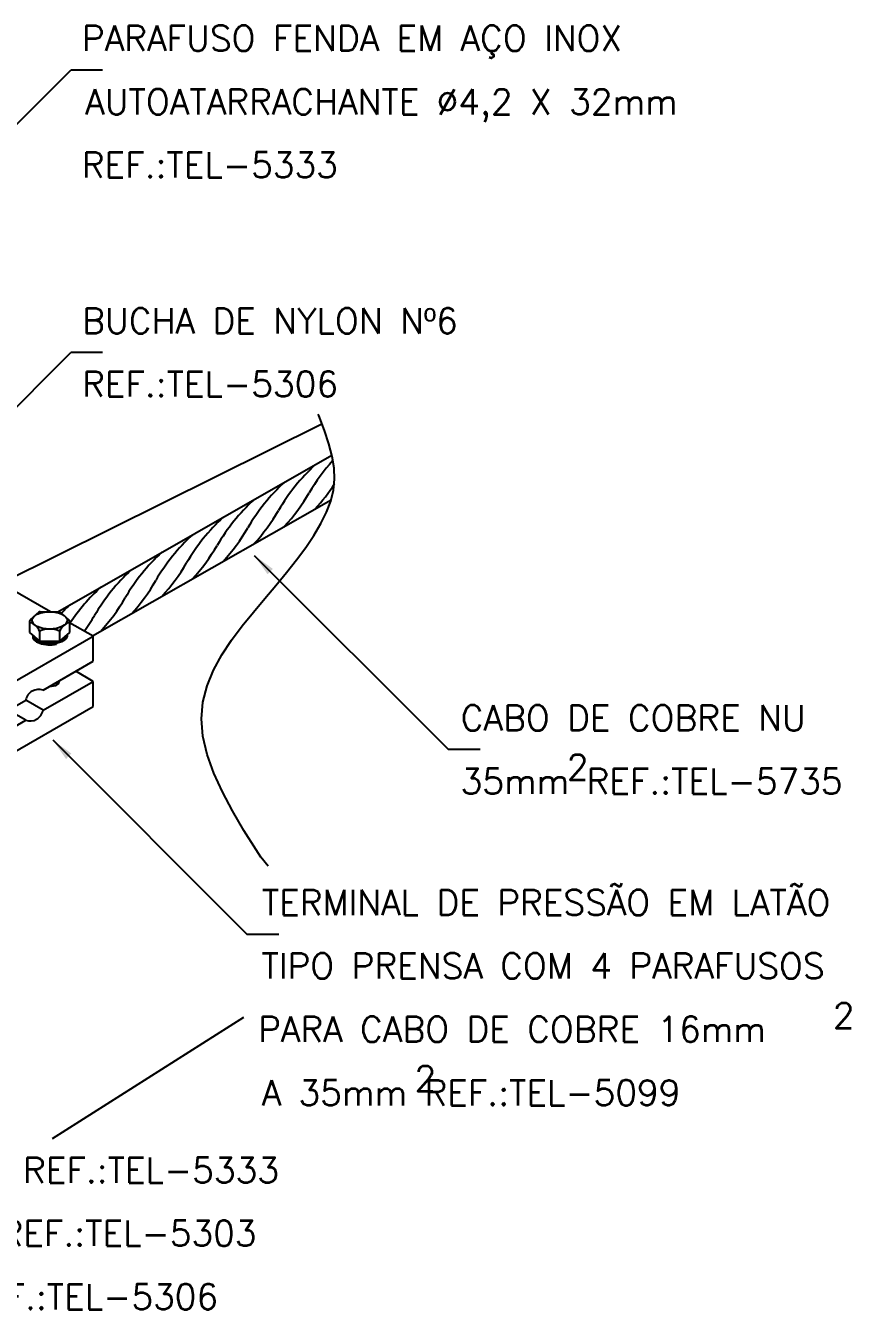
# Model space of a CAD drawing. Header units: millimetres. Extents: x -5995.5 to -5973.6, y -4663.4 to -4643.6.
# Drawn here: x -5980.14 to -5973.62, y -4654.99 to -4644.85 of the extents above; entities that cross this region are included whole.
import ezdxf
from ezdxf.enums import TextEntityAlignment as Align

# ---------------------------------------------------------------- set-up
doc = ezdxf.new("R2010")
doc.units = ezdxf.units.MM
doc.header["$LTSCALE"] = 10
doc.layers.add('Termotécnica', color=7, linetype='Continuous')
doc.styles.add('r80', font='romans.shx')

msp = doc.modelspace()

# ---------------------------------------------------------------- linework, layer by layer
at = {"layer": 'Termotécnica', "color": 2}
for p, q in [((-5981.324, -4646.731), (-5979.788, -4645.196)), ((-5979.538, -4645.196), (-5979.788, -4645.196)), ((-5981.321, -4648.963), (-5979.786, -4647.427)), ((-5979.536, -4647.427), (-5979.786, -4647.427)), ((-5979.89, -4649.476), (-5977.725, -4648.239)), ((-5979.615, -4649.668), (-5977.731, -4648.591)), ((-5978.339, -4649.031), (-5976.803, -4650.566)), ((-5979.947, -4649.477), (-5980.277, -4649.287)), ((-5980.114, -4649.552), (-5980.114, -4649.64)), ((-5980.039, -4649.48), (-5980.108, -4649.54)), ((-5980.029, -4649.476), (-5979.882, -4649.476)), ((-5979.872, -4649.48), (-5979.802, -4649.54)), ((-5979.797, -4649.552), (-5979.797, -4649.64)), ((-5979.612, -4649.67), (-5979.797, -4649.564)), ((-5980.114, -4649.64), (-5980.034, -4649.708)), ((-5980.034, -4649.629), (-5980.034, -4649.708)), ((-5979.876, -4649.629), (-5979.876, -4649.708)), ((-5979.797, -4649.64), (-5979.876, -4649.708)), ((-5980.538, -4650.205), (-5979.612, -4649.67)), ((-5980.034, -4649.708), (-5979.876, -4649.708)), ((-5979.9, -4649.719), (-5979.905, -4649.708)), ((-5979.896, -4649.722), (-5979.902, -4649.708)), ((-5979.9, -4649.732), (-5979.9, -4649.719)), ((-5979.896, -4649.722), (-5979.896, -4649.709)), ((-5979.612, -4649.868), (-5979.612, -4649.67)), ((-5980.007, -4650.096), (-5979.612, -4649.868)), ((-5979.612, -4650.027), (-5979.749, -4649.947)), ((-5980.007, -4650.254), (-5979.612, -4650.027)), ((-5979.892, -4650.036), (-5979.883, -4650.04)), ((-5979.612, -4650.225), (-5979.612, -4650.027)), ((-5981.003, -4651.028), (-5979.612, -4650.225)), ((-5980.538, -4650.403), (-5980.144, -4650.175)), ((-5980.144, -4650.334), (-5980.281, -4650.254)), ((-5980.007, -4650.254), (-5980.144, -4650.175)), ((-5980.538, -4650.561), (-5980.144, -4650.334)), ((-5979.93, -4650.49), (-5978.395, -4652.026)), ((-5976.553, -4650.566), (-5976.803, -4650.566)), ((-5978.145, -4652.026), (-5978.395, -4652.026))]:
    msp.add_line(p, q, dxfattribs=at)
at = {"layer": 'Termotécnica', "color": 3}
for p, q in [((-5980.31, -4649.237), (-5977.804, -4647.991)), ((-5979.932, -4653.639), (-5978.42, -4652.679))]:
    msp.add_line(p, q, dxfattribs=at)
at = {"layer": 'Termotécnica', "color": 1}
msp.add_lwpolyline([(-5978.228, -4651.486), (-5978.287, -4651.415), (-5978.324, -4651.358), (-5978.42, -4651.204), (-5978.51, -4651.051), (-5978.59, -4650.9), (-5978.658, -4650.751), (-5978.71, -4650.604), (-5978.744, -4650.461), (-5978.756, -4650.323), (-5978.744, -4650.19), (-5978.711, -4650.061), (-5978.66, -4649.937), (-5978.594, -4649.817), (-5978.517, -4649.701), (-5978.433, -4649.589), (-5978.344, -4649.479), (-5978.254, -4649.372), (-5978.167, -4649.268), (-5978.083, -4649.166), (-5978.005, -4649.066), (-5977.932, -4648.968), (-5977.868, -4648.873), (-5977.812, -4648.78), (-5977.767, -4648.69), (-5977.734, -4648.602), (-5977.713, -4648.516), (-5977.704, -4648.43), (-5977.708, -4648.342), (-5977.722, -4648.25), (-5977.748, -4648.151), (-5977.784, -4648.044), (-5977.829, -4647.926), (-5977.834, -4647.915)], dxfattribs=at)
for centre, radius, start, end in [((-5976.786, -4649.473), 1.577, 132.709, 149.6113), ((-5976.544, -4649.335), 1.577, 138.1741, 149.6113), ((-5977.029, -4649.611), 1.577, 132.709, 149.6113), ((-5979.234, -4647.765), 1.537, 317.5885, 329.8749), ((-5978.992, -4647.627), 1.537, 317.5885, 326.9719), ((-5977.271, -4649.75), 1.577, 132.709, 149.6113), ((-5977.513, -4649.888), 1.577, 132.709, 149.6113), ((-5979.476, -4647.904), 1.537, 317.5885, 329.8749), ((-5979.719, -4648.042), 1.537, 317.5885, 329.8749), ((-5977.756, -4650.027), 1.577, 132.709, 149.6113), ((-5979.961, -4648.181), 1.537, 317.5885, 329.8749), ((-5977.998, -4650.165), 1.577, 132.709, 149.6113), ((-5978.24, -4650.304), 1.577, 132.709, 149.6113), ((-5980.203, -4648.319), 1.537, 317.5885, 329.8749), ((-5980.445, -4648.458), 1.537, 317.5885, 329.8749), ((-5978.482, -4650.442), 1.577, 132.709, 146.2258), ((-5978.725, -4650.581), 1.577, 132.709, 136.1496), ((-5980.688, -4648.596), 1.537, 317.5885, 329.8749), ((-5980.93, -4648.735), 1.537, 324.35, 329.8749)]:
    msp.add_arc(centre, radius, start, end, dxfattribs=at)
at = {"layer": 'Termotécnica', "color": 2}
for centre, radius, start, end in [((-5980.098, -4649.552), 0.0158, 130.8835, 180), ((-5980.147, -4649.679), 0.123, 23.8935, 74.4182), ((-5980.029, -4649.492), 0.0158, 90, 130.8835), ((-5979.882, -4649.492), 0.0158, 49.1154, 90), ((-5979.764, -4649.678), 0.122, 105.499, 156.1892), ((-5979.813, -4649.552), 0.0158, 0, 49.1154), ((-5979.955, -4649.825), 0.211, 67.9752, 112.0031), ((-5980.041, -4650.195), 0.105, 70.8934, 169.1066), ((-5980.11, -4650.235), 0.105, 250.8934, 349.1066)]:
    msp.add_arc(centre, radius, start, end, dxfattribs=at)
msp.add_ellipse((-5979.955, -4649.545), major_axis=(-0.138, 0), ratio=0.500279, dxfattribs=at)
for centre, major_axis, ratio, start_param, end_param in [((-5979.954, -4649.671), (-0.134, 0), 0.499695, 6.179029, 8.271564), ((-5979.954, -4649.658), (-0.134, 0), 0.499695, 0.065459, 1.988441), ((-5979.954, -4649.666), (-0.14, 0), 0.440757, 2.002135, 3.259858), ((-5979.954, -4649.653), (-0.14, 0), 0.440757, 2.248719, 3.09752), ((-5979.955, -4650.027), (0.0772, 0), 0.509483, 4.712405, 6.401229), ((-5979.956, -4650.028), (-0.0798, -0.0065), 0.279135, 2.045851, 2.878143)]:
    msp.add_ellipse(centre, major_axis=major_axis, ratio=ratio, start_param=start_param, end_param=end_param, dxfattribs=at)
for points in [[(-5978.233, -4649.18), (-5978.191, -4649.138), (-5978.339, -4649.031)], [(-5979.825, -4650.64), (-5979.783, -4650.597), (-5979.93, -4650.49)]]:
    msp.add_solid(points, dxfattribs=at)

# ---------------------------------------------------------------- texts
at = {"layer": 'Termotécnica', "color": 2, "style": 'r80'}
for s, p in [('PARAFUSO FENDA EM AÇO INOX', (-5979.7, -4645.045)), ('AUTOATARRACHANTE %%C4,2 X 32mm', (-5979.674, -4645.546)), ('REF.:TEL-5333', (-5979.701, -4646.046)), ('BUCHA DE NYLON Nº6', (-5979.698, -4647.278)), ('REF.:TEL-5306', (-5979.699, -4647.777)), ('CABO DE COBRE NU', (-5976.707, -4650.416)), ('35mm REF.:TEL-5735', (-5976.708, -4650.916)), ('TERMINAL DE PRESSÃO EM LATÃO', (-5978.279, -4651.875)), ('TIPO PRENSA COM 4 PARAFUSOS', (-5978.281, -4652.375)), ('PARA CABO DE COBRE 16mm', (-5978.308, -4652.876)), ('A 35mm REF.:TEL-5099', (-5978.28, -4653.377)), ('PARAFUSO REF.:TEL-5333', (-5981.674, -4653.989)), ('ARRUELA REF.:TEL-5303', (-5981.646, -4654.488)), ('BUCHA REF.:TEL-5306', (-5981.675, -4654.989))]:
    msp.add_text(s, height=0.2, dxfattribs=at).set_placement(p)
for p in [(-5975.698, -4650.804), (-5973.596, -4652.767), (-5976.901, -4653.265)]:
    msp.add_text('2', height=0.2, dxfattribs=at).set_placement(p, align=Align.RIGHT)

doc.saveas('drawing.dxf')
